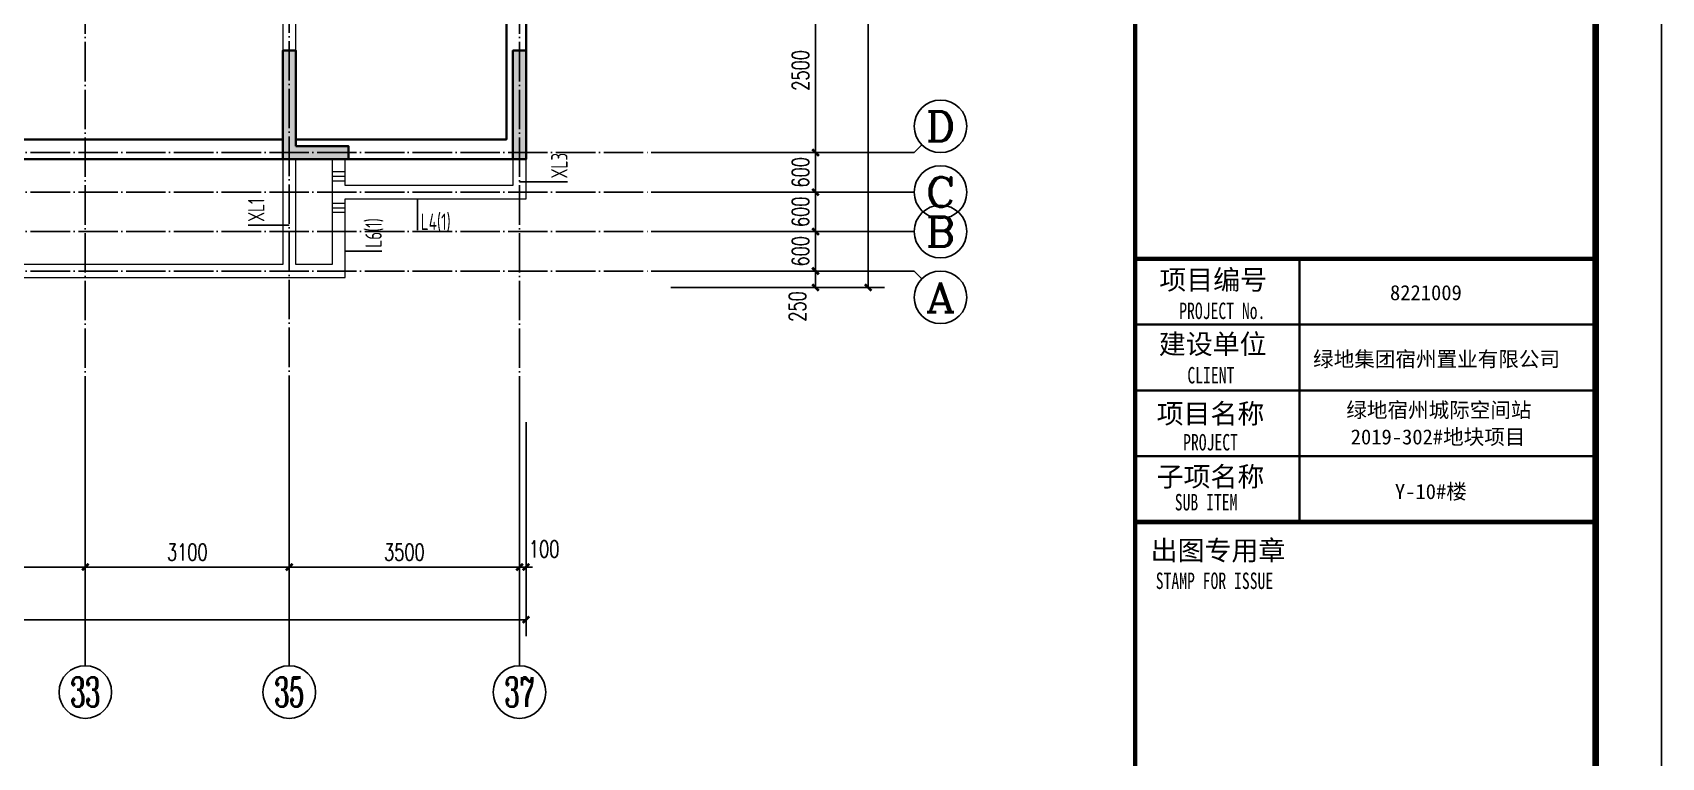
# Model space of a CAD drawing. Extents: x 393367 to 3005760, y 4998 to 826018.
# Drawn here: x 2694371 to 2719131, y 556483 to 567502 of the extents above; entities that cross this region are included whole.
import ezdxf
from ezdxf.enums import TextEntityAlignment as Align

# ---------------------------------------------------------------- set-up
doc = ezdxf.new("R2010")
doc.units = 0
doc.header["$LTSCALE"] = 1000
doc.linetypes.add('DOTE', pattern=[2.42, 2, -0.2, 0.02, -0.2])
doc.linetypes.add('虚线', pattern=[500, 300, -200])
doc.layers.get('0').update_dxf_attribs({"linetype": 'CONTINUOUS'})
doc.layers.get('Defpoints').update_dxf_attribs({"linetype": 'CONTINUOUS'})
for name, color, linetype in [('-TK', 7, 'CONTINUOUS'), ('AXIS', 3, 'CONTINUOUS'), ('AXIS_TEXT', 7, 'CONTINUOUS'), ('BEAM_CONT', 4, 'CONTINUOUS'), ('DOTE', 8, 'DOTE'), ('S-砼墙', 150, 'CONTINUOUS'), ('S-砼墙填充', 251, 'CONTINUOUS'), ('TEXT', 7, 'CONTINUOUS'), ('图框', 7, 'CONTINUOUS'), ('图签文字', 4, 'CONTINUOUS')]:
    doc.layers.add(name, color=color, linetype=linetype)
doc.layers.add('yichutu', color=7, linetype='CONTINUOUS', true_color=0xffffff, plot=False)
for name, color, linetype, lineweight in [('图签', 147, 'CONTINUOUS', 18), ('梁附加箍筋', 1, 'CONTINUOUS', 35), ('砼梁虚线', 4, '虚线', 18)]:
    doc.layers.add(name, color=color, linetype=linetype, lineweight=lineweight)
doc.styles.add('_TCH_AXIS', font='COMPLEX', dxfattribs={"bigfont": 'GBCBIG'})
doc.styles.add('_TCH_DIM_T3', font='SIMPLEX', dxfattribs={"width": 0.705882, "bigfont": 'GBCBIG'})
doc.styles.add('COMPLEX', font='COMPLEX')
doc.styles.add('TSSD_Rein', font='Tssdeng.shx', dxfattribs={"width": 0.7, "bigfont": 'hztxt.shx'})
doc.styles.add('宋体', font='', dxfattribs={"height": 50})
doc.styles.add('建筑图签-1', font='simhei.ttf', dxfattribs={"width": 0.7})
doc.styles.get('宋体').set_extended_font_data('SimSun')
doc.dimstyles.new('_TCH_ARCH&&100', dxfattribs={"dimtxt": 255, "dimasz": 100, "dimexe": 250, "dimexo": 300, "dimgap": 100, "dimtad": 1, "dimdec": 0, "dimzin": 0, "dimdsep": 46, "dimtxsty": '_TCH_DIM_T3', "dimblk": 'ARCHTICK', "dimcen": 0.09, "dimclrt": 7, "dimazin": 2, "dimtfac": 1, "dimtdec": 0, "dimtix": 1, "dimtmove": 2, "dimatfit": 3, "dimldrblk": 'ARCHTICK', "dimfxl": 1, "dimtolj": 1, "dimtzin": 0, "dimarcsym": 0})

# ---------------------------------------------------------------- blocks, each defined once
blk = doc.blocks.new('A1')
blk.add_lwpolyline([(0, 59400), (0, 0), (84100, 0), (84100, 59400)], close=True)
at = {"const_width": 100}
blk.add_lwpolyline([(2500, 58400), (2500, 1000), (83100, 1000), (83100, 58400)], close=True, dxfattribs=at)
at = {"layer": '图框'}
for points, const_width in [([(76100, 1000), (76100, 58400)], 70), ([(76100, 36100), (83100, 36100)], 70), ([(76100, 36100), (83100, 36100)], 70), ([(78600, 32100), (78600, 36100)], 35), ([(76100, 35100), (83100, 35100)], 35), ([(76100, 34100), (83100, 34100)], 35), ([(76100, 33100), (83100, 33100)], 35), ([(83100, 32100), (76100, 32100)], 70)]:
    blk.add_lwpolyline(points, dxfattribs=dict(at, const_width=const_width))
at = {"layer": '图签', "color": 2, "style": '宋体'}
for s, height, p in [('8221009', 229.3, (79974, 35472)), ('绿地集团宿州置业有限公司', 229.34, (78805, 34462)), ('绿地宿州城际空间站', 229.3, (79310, 33688)), ('2019-302#地块项目', 229.34, (79377, 33279)), ('Y-10#楼', 229.3, (80049, 32448))]:
    blk.add_text(s, height=height, dxfattribs=at).set_placement(p)
at = {"layer": '图签文字', "color": 7, "style": '建筑图签-1'}
for s, p in [('项目编号', (76468, 35632)), ('建设单位', (76460, 34655)), ('项目名称', (76427, 33597)), ('子项名称', (76427, 32640)), ('出图专用章', (76336, 31518))]:
    blk.add_text(s, height=300, dxfattribs=at).set_placement(p)
at = {"layer": '图签文字', "style": '建筑图签-1', "width": 0.7}
for s, p in [('PROJECT No.', (76770, 35185, -1799)), ('CLIENT', (76894, 34206)), ('PROJECT', (76829, 33187)), ('SUB ITEM', (76702, 32276)), ('STAMP FOR ISSUE', (76413, 31081))]:
    blk.add_text(s, height=250, dxfattribs=at).set_placement(p)
blk = doc.blocks.new('_ArchTick')
at = {"color": 0, "linetype": 'ByBlock', "const_width": 0.4}
blk.add_lwpolyline([(-0.5, -0.5), (0.5, 0.5)], dxfattribs=at)
blk = doc.blocks.new('*D2546')
at = {"layer": 'AXIS', "color": 0, "lineweight": -2}
for p, q in [((2701773, 561577), (2701773, 559127)), ((2701873, 561577), (2701873, 559127)), ((2701773, 559377), (2701673, 559377)), ((2701773, 559377), (2701873, 559377)), ((2701873, 559377), (2701973, 559377))]:
    blk.add_line(p, q, dxfattribs=at)
at = {"layer": 'Defpoints', "color": 0}
for p in [(2701773, 561877), (2701873, 561877), (2701873, 559377)]:
    blk.add_point(p, dxfattribs=at)
at = {"layer": 'AXIS', "color": 0, "lineweight": -2, "xscale": 100, "yscale": 100, "zscale": 100}
blk.add_blockref('_ArchTick', (2701773, 559377), dxfattribs=at)
at = {"layer": 'AXIS', "color": 0, "lineweight": -2, "xscale": 100, "yscale": 100, "zscale": 100, "rotation": 180}
blk.add_blockref('_ArchTick', (2701873, 559377), dxfattribs=at)
at = {"layer": 'AXIS', "color": 7, "insert": (2702148, 559652), "char_height": 255, "attachment_point": 5, "style": '_TCH_DIM_T3'}
blk.add_mtext('\\A1;100', dxfattribs=at)
blk = doc.blocks.new('*D2547')
at = {"layer": 'AXIS', "color": 0, "lineweight": -2}
for p, q in [((2698273, 561577), (2698273, 559127)), ((2701773, 561577), (2701773, 559127)), ((2698273, 559377), (2701773, 559377))]:
    blk.add_line(p, q, dxfattribs=at)
at = {"layer": 'Defpoints', "color": 0}
for p in [(2698273, 561877), (2701773, 561877), (2701773, 559377)]:
    blk.add_point(p, dxfattribs=at)
at = {"layer": 'AXIS', "color": 0, "lineweight": -2, "xscale": 100, "yscale": 100, "zscale": 100, "rotation": 180}
blk.add_blockref('_ArchTick', (2698273, 559377), dxfattribs=at)
at = {"layer": 'AXIS', "color": 0, "lineweight": -2, "xscale": 100, "yscale": 100, "zscale": 100}
blk.add_blockref('_ArchTick', (2701773, 559377), dxfattribs=at)
at = {"layer": 'AXIS', "color": 7, "insert": (2700023, 559604), "char_height": 255, "attachment_point": 5, "style": '_TCH_DIM_T3'}
blk.add_mtext('\\A1;3500', dxfattribs=at)
blk = doc.blocks.new('*D2548')
at = {"layer": 'AXIS', "color": 0, "lineweight": -2}
for p, q in [((2695173, 561577), (2695173, 559127)), ((2698273, 561577), (2698273, 559127)), ((2695173, 559377), (2698273, 559377))]:
    blk.add_line(p, q, dxfattribs=at)
at = {"layer": 'Defpoints', "color": 0}
for p in [(2695173, 561877), (2698273, 561877), (2698273, 559377)]:
    blk.add_point(p, dxfattribs=at)
at = {"layer": 'AXIS', "color": 0, "lineweight": -2, "xscale": 100, "yscale": 100, "zscale": 100, "rotation": 180}
blk.add_blockref('_ArchTick', (2695173, 559377), dxfattribs=at)
at = {"layer": 'AXIS', "color": 0, "lineweight": -2, "xscale": 100, "yscale": 100, "zscale": 100}
blk.add_blockref('_ArchTick', (2698273, 559377), dxfattribs=at)
at = {"layer": 'AXIS', "color": 7, "insert": (2696723, 559604), "char_height": 255, "attachment_point": 5, "style": '_TCH_DIM_T3'}
blk.add_mtext('\\A1;3100', dxfattribs=at)
blk = doc.blocks.new('*D2549')
at = {"layer": 'AXIS', "color": 0, "lineweight": -2}
for p, q in [((2691273, 561577), (2691273, 559127)), ((2695173, 561577), (2695173, 559127)), ((2691273, 559377), (2695173, 559377))]:
    blk.add_line(p, q, dxfattribs=at)
at = {"layer": 'Defpoints', "color": 0}
for p in [(2691273, 561877), (2695173, 561877), (2695173, 559377)]:
    blk.add_point(p, dxfattribs=at)
at = {"layer": 'AXIS', "color": 0, "lineweight": -2, "xscale": 100, "yscale": 100, "zscale": 100, "rotation": 180}
blk.add_blockref('_ArchTick', (2691273, 559377), dxfattribs=at)
at = {"layer": 'AXIS', "color": 0, "lineweight": -2, "xscale": 100, "yscale": 100, "zscale": 100}
blk.add_blockref('_ArchTick', (2695173, 559377), dxfattribs=at)
at = {"layer": 'AXIS', "color": 7, "insert": (2693223, 559604), "char_height": 255, "attachment_point": 5, "style": '_TCH_DIM_T3'}
blk.add_mtext('\\A1;3900', dxfattribs=at)
blk = doc.blocks.new('*D2567')
at = {"layer": 'AXIS', "color": 0, "lineweight": -2}
for p, q in [((2704073, 563877), (2706523, 563877)), ((2706273, 563627), (2706273, 563877)), ((2704073, 563627), (2706523, 563627))]:
    blk.add_line(p, q, dxfattribs=at)
at = {"layer": 'Defpoints', "color": 0}
for p in [(2703773, 563877), (2706273, 563877), (2703773, 563627)]:
    blk.add_point(p, dxfattribs=at)
at = {"layer": 'AXIS', "color": 0, "lineweight": -2, "xscale": 100, "yscale": 100, "zscale": 100}
for p, rotation in [((2706273, 563877), 90), ((2706273, 563627), 270)]:
    blk.add_blockref('_ArchTick', p, dxfattribs=dict(at, rotation=rotation))
at = {"layer": 'AXIS', "color": 7, "insert": (2705998, 563338), "char_height": 255, "attachment_point": 5, "rotation": 90, "style": '_TCH_DIM_T3'}
blk.add_mtext('\\A1;250', dxfattribs=at)
blk = doc.blocks.new('*D2568')
at = {"layer": 'AXIS', "color": 0, "lineweight": -2}
for p, q in [((2706273, 564477), (2706273, 564577)), ((2704073, 564477), (2706523, 564477)), ((2706273, 563877), (2706273, 564477)), ((2704073, 563877), (2706523, 563877)), ((2706273, 563877), (2706273, 563777))]:
    blk.add_line(p, q, dxfattribs=at)
at = {"layer": 'Defpoints', "color": 0}
for p in [(2703773, 564477), (2706273, 564477), (2703773, 563877)]:
    blk.add_point(p, dxfattribs=at)
at = {"layer": 'AXIS', "color": 0, "lineweight": -2, "xscale": 100, "yscale": 100, "zscale": 100}
for p, rotation in [((2706273, 564477), 270), ((2706273, 563877), 90)]:
    blk.add_blockref('_ArchTick', p, dxfattribs=dict(at, rotation=rotation))
at = {"layer": 'AXIS', "color": 7, "insert": (2706045, 564177), "char_height": 255, "attachment_point": 5, "rotation": 90, "style": '_TCH_DIM_T3'}
blk.add_mtext('\\A1;600', dxfattribs=at)
blk = doc.blocks.new('*D2569')
at = {"layer": 'AXIS', "color": 0, "lineweight": -2}
for p, q in [((2704073, 565077), (2706523, 565077)), ((2706273, 565077), (2706273, 565177)), ((2706273, 564477), (2706273, 565077)), ((2704073, 564477), (2706523, 564477)), ((2706273, 564477), (2706273, 564377))]:
    blk.add_line(p, q, dxfattribs=at)
at = {"layer": 'Defpoints', "color": 0}
for p in [(2703773, 565077), (2706273, 565077), (2703773, 564477)]:
    blk.add_point(p, dxfattribs=at)
at = {"layer": 'AXIS', "color": 0, "lineweight": -2, "xscale": 100, "yscale": 100, "zscale": 100}
for p, rotation in [((2706273, 565077), 270), ((2706273, 564477), 90)]:
    blk.add_blockref('_ArchTick', p, dxfattribs=dict(at, rotation=rotation))
at = {"layer": 'AXIS', "color": 7, "insert": (2706045, 564777), "char_height": 255, "attachment_point": 5, "rotation": 90, "style": '_TCH_DIM_T3'}
blk.add_mtext('\\A1;600', dxfattribs=at)
blk = doc.blocks.new('*D2570')
at = {"layer": 'AXIS', "color": 0, "lineweight": -2}
for p, q in [((2706273, 565677), (2706273, 565777)), ((2704073, 565677), (2706523, 565677)), ((2706273, 565077), (2706273, 565677)), ((2704073, 565077), (2706523, 565077)), ((2706273, 565077), (2706273, 564977))]:
    blk.add_line(p, q, dxfattribs=at)
at = {"layer": 'Defpoints', "color": 0}
for p in [(2703773, 565677), (2706273, 565677), (2703773, 565077)]:
    blk.add_point(p, dxfattribs=at)
at = {"layer": 'AXIS', "color": 0, "lineweight": -2, "xscale": 100, "yscale": 100, "zscale": 100}
for p, rotation in [((2706273, 565677), 270), ((2706273, 565077), 90)]:
    blk.add_blockref('_ArchTick', p, dxfattribs=dict(at, rotation=rotation))
at = {"layer": 'AXIS', "color": 7, "insert": (2706045, 565377), "char_height": 255, "attachment_point": 5, "rotation": 90, "style": '_TCH_DIM_T3'}
blk.add_mtext('\\A1;600', dxfattribs=at)
blk = doc.blocks.new('*D2571')
at = {"layer": 'AXIS', "color": 0, "lineweight": -2}
for p, q in [((2704073, 568177), (2706523, 568177)), ((2706273, 565677), (2706273, 568177)), ((2704073, 565677), (2706523, 565677))]:
    blk.add_line(p, q, dxfattribs=at)
at = {"layer": 'Defpoints', "color": 0}
for p in [(2703773, 568177), (2706273, 568177), (2703773, 565677)]:
    blk.add_point(p, dxfattribs=at)
at = {"layer": 'AXIS', "color": 0, "lineweight": -2, "xscale": 100, "yscale": 100, "zscale": 100}
for p, rotation in [((2706273, 568177), 90), ((2706273, 565677), 270)]:
    blk.add_blockref('_ArchTick', p, dxfattribs=dict(at, rotation=rotation))
at = {"layer": 'AXIS', "color": 7, "insert": (2706045, 566927), "char_height": 255, "attachment_point": 5, "rotation": 90, "style": '_TCH_DIM_T3'}
blk.add_mtext('\\A1;2500', dxfattribs=at)
blk = doc.blocks.new('*D2578')
at = {"layer": 'AXIS', "color": 0, "lineweight": -2}
for p, q in [((2704073, 578877), (2707323, 578877)), ((2707073, 563627), (2707073, 578877)), ((2704073, 563627), (2707323, 563627))]:
    blk.add_line(p, q, dxfattribs=at)
at = {"layer": 'Defpoints', "color": 0}
for p in [(2703773, 578877), (2707073, 578877), (2703773, 563627)]:
    blk.add_point(p, dxfattribs=at)
at = {"layer": 'AXIS', "color": 0, "lineweight": -2, "xscale": 100, "yscale": 100, "zscale": 100}
for p, rotation in [((2707073, 578877), 90), ((2707073, 563627), 270)]:
    blk.add_blockref('_ArchTick', p, dxfattribs=dict(at, rotation=rotation))
at = {"layer": 'AXIS', "color": 7, "insert": (2706845, 571252), "char_height": 255, "attachment_point": 5, "rotation": 90, "style": '_TCH_DIM_T3'}
blk.add_mtext('\\A1;15250', dxfattribs=at)
blk = doc.blocks.new('*D2600')
at = {"layer": 'AXIS', "color": 0, "lineweight": -2}
for p, q in [((2646873, 561577), (2646873, 558327)), ((2701873, 561577), (2701873, 558327)), ((2646873, 558577), (2701873, 558577))]:
    blk.add_line(p, q, dxfattribs=at)
at = {"layer": 'Defpoints', "color": 0}
for p in [(2646873, 561877), (2701873, 561877), (2701873, 558577)]:
    blk.add_point(p, dxfattribs=at)
at = {"layer": 'AXIS', "color": 0, "lineweight": -2, "xscale": 100, "yscale": 100, "zscale": 100, "rotation": 180}
blk.add_blockref('_ArchTick', (2646873, 558577), dxfattribs=at)
at = {"layer": 'AXIS', "color": 0, "lineweight": -2, "xscale": 100, "yscale": 100, "zscale": 100}
blk.add_blockref('_ArchTick', (2701873, 558577), dxfattribs=at)
at = {"layer": 'AXIS', "color": 7, "insert": (2674373, 558804), "char_height": 255, "attachment_point": 5, "style": '_TCH_DIM_T3'}
blk.add_mtext('\\A1;55000', dxfattribs=at)
blk = doc.blocks.new('_axiso')
blk.add_circle((0, 0), 0.5)
at = {"layer": 'AXIS_TEXT', "style": 'COMPLEX', "width": 1.041667}
blk.add_attdef('A', text='', height=0.56, dxfattribs=at).set_placement((-0.25, -0.28), (0.25, -0.28), align=Align.FIT)
blk = doc.blocks.new('A$C36D82429')
at = {"layer": 'S-砼墙填充'}
for points in [[(53859, 2000), (53859, 3450), (53659, 3450), (53659, 1800), (54659, 1800), (54659, 2000)], [(57359, 3450), (57159, 3450), (57159, 1800), (57359, 1800)]]:
    blk.add_hatch(color=142, dxfattribs=at).paths.add_polyline_path(points)
at = {"layer": 'BEAM_CONT', "lineweight": 18}
for p, q in [((57359, 1200), (57359, 1800)), ((54609, 0), (54609, 1200)), ((54609, 1200), (57359, 1200)), ((32510, 0), (54609, 0))]:
    blk.add_line(p, q, dxfattribs=at)
blk.add_arc((54609, 0), 0.5, 270, 0, dxfattribs=at)
at = {"layer": 'S-砼墙', "color": 40, "lineweight": 35}
for points in [[(280, 4457), (2359, 4457), (2359, 1800), (12759, 1800), (12759, 600), (19559, 600), (19559, 1800), (40159, 1800), (40159, 600), (46959, 600), (46959, 1800), (57359, 1800), (57359, 9200), (58490, 9200)], [(57059, 6400), (57059, 2100), (53859, 2100), (53859, 3450), (53659, 3450), (53659, 2100)], [(53659, 2100), (46859, 2100)]]:
    blk.add_lwpolyline(points, dxfattribs=at)
at = {"layer": 'S-砼墙', "color": 150, "lineweight": 35}
for points in [[(53859, 2000), (53859, 3450), (53659, 3450), (53659, 1800), (54659, 1800), (54659, 2000)], [(57359, 3450), (57159, 3450), (57159, 1800), (57359, 1800)]]:
    blk.add_lwpolyline(points, close=True, dxfattribs=at)
at = {"layer": '砼梁虚线', "lineweight": 18}
for p, q in [((53659, 6400), (53659, 3450)), ((53859, 3450), (53859, 6400)), ((53659, 1800), (53659, 200)), ((53859, 200), (53859, 1800)), ((54409, 1800), (54409, 1300)), ((54609, 1400), (54609, 1800)), ((57159, 1800), (57159, 1400)), ((54409, 1300), (54409, 200)), ((57159, 1400), (54609, 1400)), ((53659, 200), (46859, 200)), ((54409, 200), (53859, 200))]:
    blk.add_line(p, q, dxfattribs=at)
blk = doc.blocks.new('yct-841-594-84100-59400-100-1000')
at = {"layer": 'yichutu', "color": 7, "true_color": 0xffffff}
blk.add_lwpolyline([(0, 0), (0, 59400), (84100, 59400), (84100, 0)], close=True, dxfattribs=at)

msp = doc.modelspace()

# ---------------------------------------------------------------- linework, layer by layer
at = {"layer": 'AXIS'}
for p, q in [((2707890.01713, 565794.14722), (2707772.85984, 565676.98994)), ((2703772.85984, 565676.98994), (2707772.85984, 565676.98994)), ((2703772.85984, 565076.98994), (2707772.85984, 565076.98994)), ((2703772.85984, 564476.98994), (2707772.85984, 564476.98994)), ((2703772.85984, 563876.98994), (2707772.85984, 563876.98994)), ((2707890.01713, 563759.83265), (2707772.85984, 563876.98994)), ((2695172.85984, 561876.98994), (2695172.85984, 557876.98994)), ((2698272.85984, 561876.98994), (2698272.85984, 557876.98994)), ((2701772.85984, 561876.98994), (2701772.85984, 557876.98994))]:
    msp.add_line(p, q, dxfattribs=at)
at = {"layer": 'DOTE', "linetype": 'DOTE', "ltscale": 0.3}
for p, q in [((2695172.85984, 580426.98994), (2695172.85984, 561876.98994)), ((2701772.85984, 580426.98994), (2701772.85984, 561876.98994)), ((2698272.85984, 570276.98994), (2698272.85984, 561876.98994)), ((2644972.85984, 565676.98994), (2703772.85984, 565676.98994)), ((2644972.85984, 565076.98994), (2703772.85984, 565076.98994)), ((2644972.85984, 564476.98994), (2703772.85984, 564476.98994)), ((2644972.85984, 563876.98994), (2703772.85984, 563876.98994))]:
    msp.add_line(p, q, dxfattribs=at)
at = {"layer": 'TEXT'}
for p, q in [((2701772.85984, 565234.47242), (2702503.25099, 565234.47242)), ((2700222.56439, 564976.98971), (2700222.56439, 564500.76995)), ((2698272.85984, 564575.51458), (2697646.30802, 564575.51458)), ((2699123.24255, 564181.33426), (2699679.28215, 564181.33426))]:
    msp.add_line(p, q, dxfattribs=at)
at = {"layer": '梁附加箍筋', "lineweight": 35, "const_width": 20}
for points in [[(2699123.24255, 565386.98965), (2698923.24255, 565386.98965)], [(2699123.24255, 565316.98965), (2698923.24255, 565316.98965)], [(2699123.24255, 565246.98965), (2698923.24255, 565246.98965)], [(2699123.24255, 564906.98965), (2698923.24255, 564906.98965)], [(2699123.24255, 564836.98965), (2698923.24255, 564836.98965)], [(2699123.24255, 564766.98965), (2698923.24255, 564766.98965)]]:
    msp.add_lwpolyline(points, dxfattribs=at)

# ---------------------------------------------------------------- block references
at = {"layer": '-TK'}
msp.add_blockref('A1', (2635031.48405, 527962.12225), dxfattribs=at)
at = {"layer": 'AXIS'}
ref = msp.add_blockref('_axiso', (2708172.85984, 566076.98994), dxfattribs=dict(at, xscale=800, yscale=800, zscale=800))
ref.add_attrib('A', 'D', dxfattribs={"layer": 'AXIS_TEXT', "height": 452.54834, "style": '_TCH_AXIS', "width": 1.235294}).set_placement((2707946.58567, 565850.71577), (2708399.13401, 565850.71577), align=Align.FIT)
ref = msp.add_blockref('_axiso', (2708172.85984, 565076.98994), dxfattribs=dict(at, xscale=800, yscale=800, zscale=800))
ref.add_attrib('A', 'C', dxfattribs={"layer": 'AXIS_TEXT', "height": 452.54834, "style": '_TCH_AXIS', "width": 1.4}).set_placement((2707946.58567, 564850.71577), (2708399.13401, 564850.71577), align=Align.FIT)
ref = msp.add_blockref('_axiso', (2708172.85984, 564476.98994), dxfattribs=dict(at, xscale=800, yscale=800, zscale=800))
ref.add_attrib('A', 'B', dxfattribs={"layer": 'AXIS_TEXT', "height": 452.54834, "style": '_TCH_AXIS', "width": 1.235294}).set_placement((2707946.58567, 564250.71577), (2708399.13401, 564250.71577), align=Align.FIT)
ref = msp.add_blockref('_axiso', (2708172.85984, 563476.98994), dxfattribs=dict(at, xscale=800, yscale=800, zscale=800))
ref.add_attrib('A', 'A', dxfattribs={"layer": 'AXIS_TEXT', "height": 452.54834, "style": '_TCH_AXIS', "width": 1.166667}).set_placement((2707946.58567, 563250.71577), (2708399.13401, 563250.71577), align=Align.FIT)
ref = msp.add_blockref('_axiso', (2695172.85984, 557476.98994), dxfattribs=dict(at, xscale=800, yscale=800, zscale=800))
ref.add_attrib('A', '33', dxfattribs={"layer": 'AXIS_TEXT', "height": 452.54834, "style": '_TCH_AXIS', "width": 0.636364}).set_placement((2694946.58567, 557250.71577), (2695399.13401, 557250.71577), align=Align.FIT)
ref = msp.add_blockref('_axiso', (2698272.85984, 557476.98994), dxfattribs=dict(at, xscale=800, yscale=800, zscale=800))
ref.add_attrib('A', '35', dxfattribs={"layer": 'AXIS_TEXT', "height": 452.54834, "style": '_TCH_AXIS', "width": 0.636364}).set_placement((2698046.58567, 557250.71577), (2698499.13401, 557250.71577), align=Align.FIT)
ref = msp.add_blockref('_axiso', (2701772.85984, 557476.98994), dxfattribs=dict(at, xscale=800, yscale=800, zscale=800))
ref.add_attrib('A', '37', dxfattribs={"layer": 'AXIS_TEXT', "height": 452.54834, "style": '_TCH_AXIS', "width": 0.636364}).set_placement((2701546.58567, 557250.71577), (2701999.13401, 557250.71577), align=Align.FIT)
at = {"layer": 'BEAM_CONT'}
msp.add_blockref('A$C36D82429', (2644514.01464, 563776.9897), dxfattribs=at)
at = {"layer": 'yichutu'}
msp.add_blockref('yct-841-594-84100-59400-100-1000', (2635031.48405, 527962.12225), dxfattribs=at)

# ---------------------------------------------------------------- texts
at = {"layer": 'TEXT', "color": 6, "style": 'TSSD_Rein', "width": 0.7}
for s, rotation, p in [('XL3', 89.999999948, (2702503.25099, 565284.47242)), ('XL1', 90.000000037, (2697896.30802, 564625.51457))]:
    msp.add_text(s, height=250, rotation=rotation, dxfattribs=at).set_placement(p)
at = {"layer": 'TEXT', "color": 2, "style": 'TSSD_Rein', "width": 0.7}
for s, rotation, p in [('L6(1)', 90, (2699679.28215, 564231.33426)), ('L4(1)', 360, (2700272.56439, 564500.76995))]:
    msp.add_text(s, height=250, rotation=rotation, dxfattribs=at).set_placement(p)

# ---------------------------------------------------------------- dimensions: what is measured, and where the dimension line sits
at = {"layer": 'AXIS'}
for p1, p2, distance, picture, middle in [((2703772.85984, 563626.98994), (2703772.85984, 578876.98994), -3300, '*D2578', (2706845.35984, 571251.98994)), ((2703772.85984, 565676.98994), (2703772.85984, 568176.98994), -2500, '*D2571', (2706045.35984, 566926.98994)), ((2703772.85984, 565076.98994), (2703772.85984, 565676.98994), -2500, '*D2570', (2706045.35984, 565376.98994)), ((2703772.85984, 564476.98994), (2703772.85984, 565076.98994), -2500, '*D2569', (2706045.35984, 564776.98994)), ((2703772.85984, 563876.98994), (2703772.85984, 564476.98994), -2500, '*D2568', (2706045.35984, 564176.98994)), ((2646872.85984, 561876.98994), (2701872.85984, 561876.98994), -3300, '*D2600', (2674372.85984, 558804.48994)), ((2691272.85984, 561876.98994), (2695172.85984, 561876.98994), -2500, '*D2549', (2693222.85984, 559604.48994)), ((2695172.85984, 561876.98994), (2698272.85984, 561876.98994), -2500, '*D2548', (2696722.85984, 559604.48994)), ((2698272.85984, 561876.98994), (2701772.85984, 561876.98994), -2500, '*D2547', (2700022.85984, 559604.48994))]:
    dim = msp.add_aligned_dim(p1=p1, p2=p2, distance=distance, dimstyle='_TCH_ARCH&&100', dxfattribs=at)
    dim.commit()
    dim.dimension.update_dxf_attribs({"geometry": picture, "text_midpoint": middle})
for base, p1, p2, angle, picture, middle in [((2706272.85984, 563876.98994), (2703772.85984, 563626.98994), (2703772.85984, 563876.98994), 90, '*D2567', (2705997.85984, 563337.98994)), ((2701872.85984, 559376.98994), (2701772.85984, 561876.98994), (2701872.85984, 561876.98994), 0, '*D2546', (2702147.85984, 559651.98994))]:
    dim = msp.add_linear_dim(base=base, p1=p1, p2=p2, angle=angle, dimstyle='_TCH_ARCH&&100', dxfattribs=at)
    dim.commit()
    dim.dimension.update_dxf_attribs({"geometry": picture, "text_midpoint": middle, "dimtype": 161})

doc.saveas('drawing.dxf')
